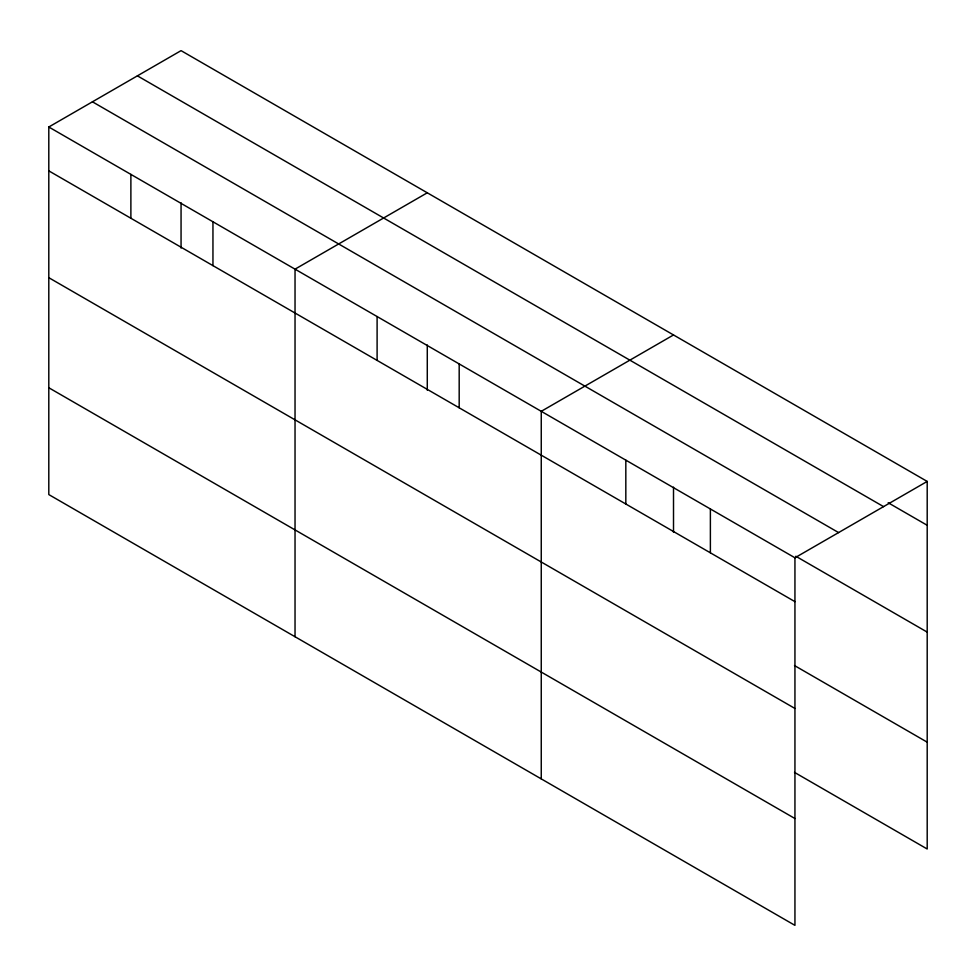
<?xml version="1.0" encoding="UTF-8"?>
<svg xmlns="http://www.w3.org/2000/svg" width="976" height="976" viewBox="0 0 976 976"><rect width="100%" height="100%" fill="white"/><g stroke="black" fill="none" stroke-linecap="round" stroke-linejoin="round"><path stroke-width="1.46" d="M48.8 127.002L794.94 557.784L794.94 925.358L48.8 494.576L48.8 127.002L181.06 50.642L927.2 481.424L927.2 848.998L794.501 772.382M427.281 192.797L295.033 269.156L295.033 636.73M673.513 334.963L541.253 411.323L541.253 778.885M794.94 557.784L927.2 481.424M888.172 502.75L927.2 525.283M137.409 75.847L883.561 506.629M92.439 101.809L838.591 532.591M795.806 556.247L927.2 632.106M48.8 170.861L794.94 601.643M794.501 665.559L927.2 742.175M48.8 277.684L794.94 708.466M48.8 387.753L794.94 818.535M710.382 508.96L710.382 552.819M673.513 487.146L673.513 532.384M625.823 460.135L625.823 503.994M459.184 363.926L459.184 407.785M427.281 344.992L427.281 390.229M377.102 316.541L377.102 360.4M212.951 221.772L212.951 265.631M181.06 202.837L181.06 248.063M130.882 174.387L130.882 218.246"/></g></svg>
